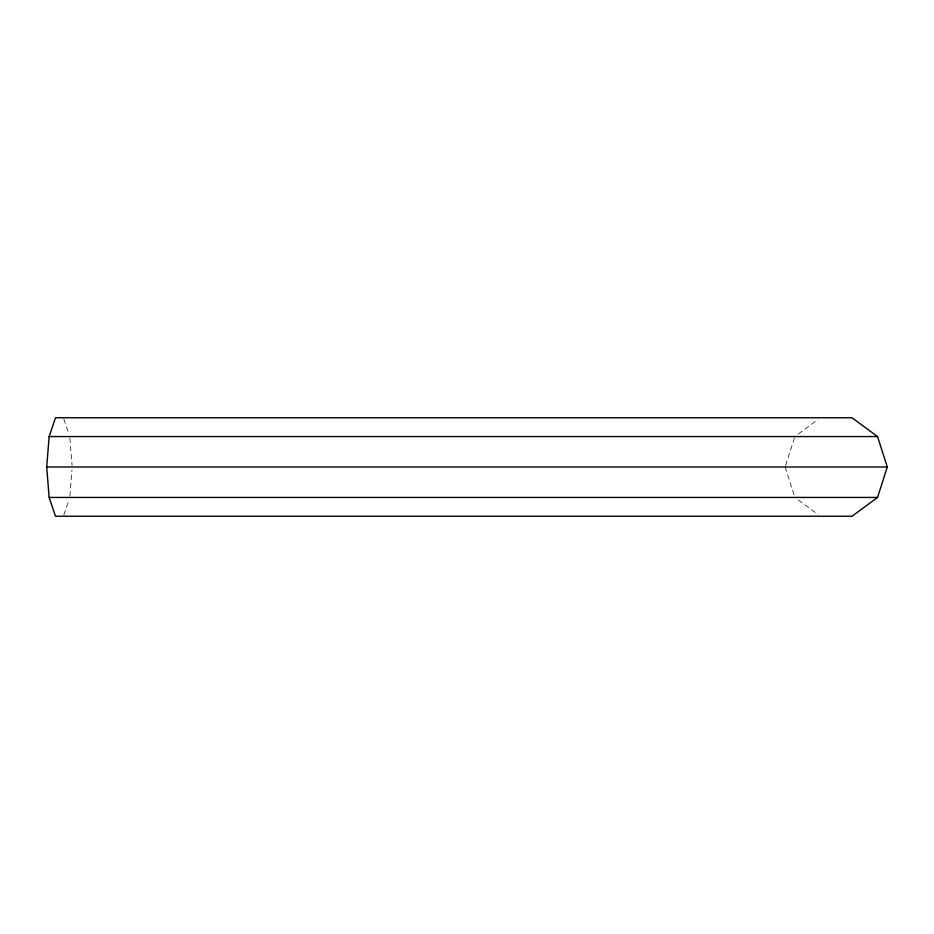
<?xml version="1.0" encoding="UTF-8"?>
<svg xmlns="http://www.w3.org/2000/svg" width="934" height="934" viewBox="0 0 934 934"><rect width="100%" height="100%" fill="white"/><g stroke="black" fill="none" stroke-linecap="round" stroke-linejoin="round"><path stroke-width="0.7" stroke-dasharray="4.67 3.5" d="M69.875 495.989L71.965 469.895M785.552 465.611L794.425 437.941M63.851 514.903L68.859 500.122M798.348 433.995L818.091 419.459M798.348 500.005L818.091 514.541M63.851 419.097L68.859 433.878M785.109 467L794.425 496.059M69.875 438.011L72.081 465.552"/><path stroke-width="1.4" d="M46.7 467L49.14 436.563L55.515 417.755L851.995 417.755L877.54 436.563L887.3 467L877.54 497.437L851.995 516.245L55.515 516.245L49.14 497.437L46.7 467L887.3 467M49.14 436.563L877.54 436.563M49.14 497.437L877.54 497.437"/></g></svg>
